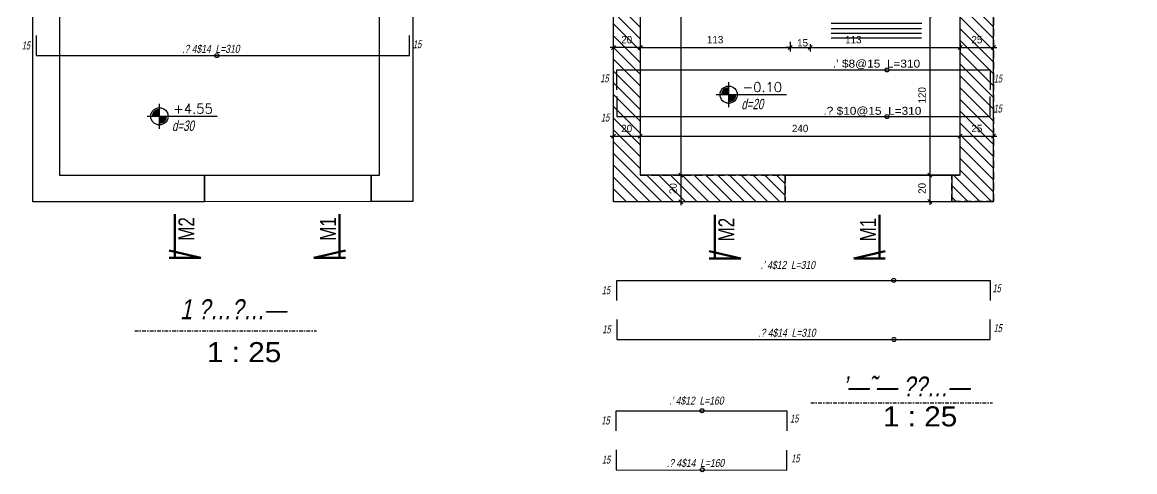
# Model space of a CAD drawing. Header units: inches. Extents: x -5298 to 11252, y 8210 to 22495.
# Drawn here: x 8931 to 9765, y 12291 to 12629 of the extents above; entities that cross this region are included whole.
import ezdxf
from ezdxf.enums import TextEntityAlignment as Align

# ---------------------------------------------------------------- set-up
doc = ezdxf.new("R2010")
doc.units = ezdxf.units.IN
doc.header["$LTSCALE"] = 11
doc.header["$MEASUREMENT"] = 0
doc.linetypes.add('DASHDOT2', pattern=[0.5, 0.25, -0.125, 0, -0.125])
doc.linetypes.add('DASHED2', pattern=[0.375, 0.25, -0.125])
doc.layers.get('Defpoints').update_dxf_attribs({"color": 40})
for name, color, linetype in [('BEAM', 3, 'Continuous'), ('D7', 2, 'Continuous'), ('dim', 3, 'Continuous'), ('dim-50-v', 2, 'Continuous'), ('ENG_beton nifsak', 4, 'Continuous'), ('ENG_beton ole', 3, 'DASHED2'), ('ENG_level', 1, 'DASHDOT2'), ('HATCH', 8, 'Continuous'), ('iron-txt', 3, 'Continuous'), ('IRON6', 6, 'Continuous'), ('TEXT3', 3, 'Continuous'), ('V', 1, 'Continuous')]:
    doc.layers.add(name, color=color, linetype=linetype)
doc.layers.add('W', color=1, linetype='Continuous', lineweight=50)
doc.styles.add('AA', font='hebtxt', dxfattribs={"width": 0.8, "oblique": 8})
doc.styles.add('AD', font='oron')
doc.styles.add('HEBREW', font='hebtxt-weld.shx', dxfattribs={"width": 0.8, "oblique": 12})
doc.styles.add('HEBTXT', font='hebtxt-weld.shx')
doc.styles.add('ROMANS', font='romans')
doc.dimstyles.new('25', dxfattribs={"dimtxt": 5.5, "dimasz": 3, "dimexe": 3, "dimexo": 6, "dimgap": 3, "dimtad": 1, "dimdec": 0, "dimrnd": 0.5, "dimdsep": 46, "dimtxsty": 'HEBTXT', "dimblk1": 'OBLIQUE', "dimblk2": 'OBLIQUE', "dimsah": 1, "dimcen": 1, "dimdle": 2.5, "dimclre": 9, "dimclrt": 3, "dimadec": 0, "dimazin": 0, "dimtfac": 1, "dimtdec": 0, "dimtix": 1, "dimtmove": 2, "dimatfit": 3, "dimldrblk": 'OBLIQUE', "dimfxl": 1, "dimtolj": 1, "dimarcsym": 0})

# ---------------------------------------------------------------- blocks, each defined once
blk = doc.blocks.new('_OBLIQUE')
at = {"color": 0, "linetype": 'ByBlock'}
blk.add_line((-0.5, -0.5), (0.5, 0.5), dxfattribs=at)
blk = doc.blocks.new('*D299')
at = {"layer": 'Defpoints', "color": 0, "linetype": 'Continuous', "transparency": 16777216}
for p in [(9439.6, 12801.87), (9424.79, 12513.86), (9437.74, 12513.86)]:
    blk.add_point(p, dxfattribs=at)
at = {"layer": 'dim-50-v', "color": 9, "linetype": 'Continuous', "lineweight": -2, "transparency": 16777216}
for p, q in [((9433.6, 12801.87), (9421.79, 12801.87)), ((9431.74, 12513.86), (9421.79, 12513.86))]:
    blk.add_line(p, q, dxfattribs=at)
at = {"layer": 'dim-50-v', "color": 0, "linetype": 'Continuous', "lineweight": -2, "transparency": 16777216}
blk.add_line((9424.79, 12804.37), (9424.79, 12511.36), dxfattribs=at)
at = {"layer": 'dim-50-v', "color": 0, "linetype": 'Continuous', "lineweight": -2, "transparency": 16777216, "xscale": 3, "yscale": 3, "zscale": 3}
for p, rotation in [((9424.79, 12801.87), 90), ((9424.79, 12513.86), 270)]:
    blk.add_blockref('_OBLIQUE', p, dxfattribs=dict(at, rotation=rotation))
at = {"layer": 'dim-50-v', "color": 3, "linetype": 'Continuous', "transparency": 16777216, "insert": (9419.04, 12657.87), "char_height": 5.5, "attachment_point": 5, "rotation": 90, "style": 'HEBTXT'}
blk.add_mtext('\\A1;288', dxfattribs=at)
blk = doc.blocks.new('*D302')
at = {"layer": 'Defpoints', "color": 0, "linetype": 'Continuous', "transparency": 16777216}
for p in [(9621.54, 12633.87, 0), (9611.43, 12513.87), (9626.47, 12513.87, 0)]:
    blk.add_point(p, dxfattribs=at)
at = {"layer": 'dim-50-v', "color": 0, "linetype": 'Continuous', "lineweight": -2, "transparency": 16777216}
blk.add_line((9611.43, 12636.37), (9611.43, 12511.37), dxfattribs=at)
at = {"layer": 'dim-50-v', "color": 9, "linetype": 'Continuous', "lineweight": -2, "transparency": 16777216}
for p, q in [((9615.54, 12633.87), (9608.43, 12633.87)), ((9620.47, 12513.87), (9608.43, 12513.87))]:
    blk.add_line(p, q, dxfattribs=at)
at = {"layer": 'dim-50-v', "color": 0, "linetype": 'Continuous', "lineweight": -2, "transparency": 16777216, "xscale": 3, "yscale": 3, "zscale": 3}
for p, rotation in [((9611.43, 12633.87), 90), ((9611.43, 12513.87), 270)]:
    blk.add_blockref('_OBLIQUE', p, dxfattribs=dict(at, rotation=rotation))
at = {"layer": 'dim-50-v', "color": 3, "linetype": 'Continuous', "transparency": 16777216, "insert": (9605.68, 12573.87), "char_height": 5.5, "attachment_point": 5, "rotation": 90, "style": 'HEBTXT'}
blk.add_mtext('\\A1;120', dxfattribs=at)
blk = doc.blocks.new('*D303')
at = {"layer": 'Defpoints', "color": 0, "linetype": 'Continuous', "transparency": 16777216}
for p in [(9394.25, 12543.17), (9394.25, 12542.67), (9374.25, 12533.02)]:
    blk.add_point(p, dxfattribs=at)
at = {"layer": 'dim-50-v', "color": 0, "linetype": 'Continuous', "lineweight": -2, "transparency": 16777216}
blk.add_line((9371.75, 12543.17), (9396.75, 12543.17), dxfattribs=at)
at = {"layer": 'dim-50-v', "color": 9, "linetype": 'Continuous', "lineweight": -2, "transparency": 16777216}
for p, q in [((9374.25, 12539.02), (9374.25, 12546.17)), ((9394.25, 12548.67), (9394.25, 12546.17))]:
    blk.add_line(p, q, dxfattribs=at)
at = {"layer": 'dim-50-v', "color": 0, "linetype": 'Continuous', "lineweight": -2, "transparency": 16777216, "xscale": 3, "yscale": 3, "zscale": 3, "rotation": 180}
blk.add_blockref('_OBLIQUE', (9374.25, 12543.17), dxfattribs=at)
at = {"layer": 'dim-50-v', "color": 0, "linetype": 'Continuous', "lineweight": -2, "transparency": 16777216, "xscale": 3, "yscale": 3, "zscale": 3}
blk.add_blockref('_OBLIQUE', (9394.25, 12543.17), dxfattribs=at)
at = {"layer": 'dim-50-v', "color": 3, "linetype": 'Continuous', "transparency": 16777216, "insert": (9384.25, 12548.92), "char_height": 5.5, "attachment_point": 5, "style": 'HEBTXT'}
blk.add_mtext('\\A1;20', dxfattribs=at)
blk = doc.blocks.new('*D304')
at = {"layer": 'Defpoints', "color": 0, "linetype": 'Continuous', "transparency": 16777216}
for p in [(9634.25, 12543.17), (9394.25, 12542.67), (9634.25, 12537.43)]:
    blk.add_point(p, dxfattribs=at)
at = {"layer": 'dim-50-v', "color": 0, "linetype": 'Continuous', "lineweight": -2, "transparency": 16777216}
blk.add_line((9391.75, 12543.17), (9636.75, 12543.17), dxfattribs=at)
at = {"layer": 'dim-50-v', "color": 9, "linetype": 'Continuous', "lineweight": -2, "transparency": 16777216}
for p, q in [((9394.25, 12548.67), (9394.25, 12546.17)), ((9634.25, 12543.43), (9634.25, 12546.17))]:
    blk.add_line(p, q, dxfattribs=at)
at = {"layer": 'dim-50-v', "color": 0, "linetype": 'Continuous', "lineweight": -2, "transparency": 16777216, "xscale": 3, "yscale": 3, "zscale": 3, "rotation": 180}
blk.add_blockref('_OBLIQUE', (9394.25, 12543.17), dxfattribs=at)
at = {"layer": 'dim-50-v', "color": 0, "linetype": 'Continuous', "lineweight": -2, "transparency": 16777216, "xscale": 3, "yscale": 3, "zscale": 3}
blk.add_blockref('_OBLIQUE', (9634.25, 12543.17), dxfattribs=at)
at = {"layer": 'dim-50-v', "color": 3, "linetype": 'Continuous', "transparency": 16777216, "insert": (9514.25, 12548.92), "char_height": 5.5, "attachment_point": 5, "style": 'HEBTXT'}
blk.add_mtext('\\A1;240', dxfattribs=at)
blk = doc.blocks.new('*D305')
at = {"layer": 'Defpoints', "color": 0, "linetype": 'Continuous', "transparency": 16777216}
for p in [(9659.25, 12543.17), (9634.25, 12532.39, 0), (9659.25, 12532.39, 0)]:
    blk.add_point(p, dxfattribs=at)
at = {"layer": 'dim-50-v', "color": 0, "linetype": 'Continuous', "lineweight": -2, "transparency": 16777216}
blk.add_line((9631.75, 12543.17), (9661.75, 12543.17), dxfattribs=at)
at = {"layer": 'dim-50-v', "color": 9, "linetype": 'Continuous', "lineweight": -2, "transparency": 16777216}
for p, q in [((9634.25, 12538.39), (9634.25, 12546.17)), ((9659.25, 12538.39), (9659.25, 12546.17))]:
    blk.add_line(p, q, dxfattribs=at)
at = {"layer": 'dim-50-v', "color": 0, "linetype": 'Continuous', "lineweight": -2, "transparency": 16777216, "xscale": 3, "yscale": 3, "zscale": 3, "rotation": 180}
blk.add_blockref('_OBLIQUE', (9634.25, 12543.17), dxfattribs=at)
at = {"layer": 'dim-50-v', "color": 0, "linetype": 'Continuous', "lineweight": -2, "transparency": 16777216, "xscale": 3, "yscale": 3, "zscale": 3}
blk.add_blockref('_OBLIQUE', (9659.25, 12543.17), dxfattribs=at)
at = {"layer": 'dim-50-v', "color": 3, "linetype": 'Continuous', "transparency": 16777216, "insert": (9646.75, 12548.92), "char_height": 5.5, "attachment_point": 5, "style": 'HEBTXT'}
blk.add_mtext('\\A1;25', dxfattribs=at)
blk = doc.blocks.new('*D309')
at = {"layer": 'Defpoints', "color": 0, "linetype": 'Continuous', "transparency": 16777216}
for p in [(9394.27, 12618.06), (9506.77, 12619.89, 0), (9506.77, 12609.78)]:
    blk.add_point(p, dxfattribs=at)
at = {"layer": 'dim-50-v', "color": 0, "linetype": 'Continuous', "lineweight": -2, "transparency": 16777216}
blk.add_line((9391.77, 12609.78), (9509.27, 12609.78), dxfattribs=at)
at = {"layer": 'dim-50-v', "color": 9, "linetype": 'Continuous', "lineweight": -2, "transparency": 16777216}
for p, q in [((9394.27, 12612.06), (9394.27, 12606.78)), ((9506.77, 12613.89), (9506.77, 12606.78))]:
    blk.add_line(p, q, dxfattribs=at)
at = {"layer": 'dim-50-v', "color": 0, "linetype": 'Continuous', "lineweight": -2, "transparency": 16777216, "xscale": 3, "yscale": 3, "zscale": 3, "rotation": 180}
blk.add_blockref('_OBLIQUE', (9394.27, 12609.78), dxfattribs=at)
at = {"layer": 'dim-50-v', "color": 0, "linetype": 'Continuous', "lineweight": -2, "transparency": 16777216, "xscale": 3, "yscale": 3, "zscale": 3}
blk.add_blockref('_OBLIQUE', (9506.77, 12609.78), dxfattribs=at)
at = {"layer": 'dim-50-v', "color": 3, "linetype": 'Continuous', "transparency": 16777216, "insert": (9450.52, 12615.53), "char_height": 5.5, "attachment_point": 5, "style": 'HEBTXT'}
blk.add_mtext('\\A1;113', dxfattribs=at)
blk = doc.blocks.new('*D310')
at = {"layer": 'Defpoints', "color": 0, "linetype": 'Continuous', "transparency": 16777216}
for p in [(9506.77, 12613.85, 0), (9521.77, 12613.07, 0), (9521.77, 12609.78)]:
    blk.add_point(p, dxfattribs=at)
at = {"layer": 'dim-50-v', "color": 0, "linetype": 'Continuous', "lineweight": -2, "transparency": 16777216}
for p, q in [((9506.77, 12609.78), (9503.77, 12609.78)), ((9506.77, 12609.78), (9521.77, 12609.78)), ((9521.77, 12609.78), (9524.77, 12609.78))]:
    blk.add_line(p, q, dxfattribs=at)
at = {"layer": 'dim-50-v', "color": 9, "linetype": 'Continuous', "lineweight": -2, "transparency": 16777216}
for p, q in [((9506.77, 12607.85), (9506.77, 12606.78)), ((9521.77, 12607.07), (9521.77, 12606.78))]:
    blk.add_line(p, q, dxfattribs=at)
at = {"layer": 'dim-50-v', "color": 0, "linetype": 'Continuous', "lineweight": -2, "transparency": 16777216, "xscale": 3, "yscale": 3, "zscale": 3}
blk.add_blockref('_OBLIQUE', (9506.77, 12609.78), dxfattribs=at)
at = {"layer": 'dim-50-v', "color": 0, "linetype": 'Continuous', "lineweight": -2, "transparency": 16777216, "xscale": 3, "yscale": 3, "zscale": 3, "rotation": 180}
blk.add_blockref('_OBLIQUE', (9521.77, 12609.78), dxfattribs=at)
at = {"layer": 'dim-50-v', "color": 3, "linetype": 'Continuous', "transparency": 16777216, "insert": (9516.09, 12613.19), "char_height": 5.5, "attachment_point": 5, "style": 'HEBTXT'}
blk.add_mtext('\\A1;15', dxfattribs=at)
blk = doc.blocks.new('*D311')
at = {"layer": 'Defpoints', "color": 0, "linetype": 'Continuous', "transparency": 16777216}
for p in [(9521.77, 12618.09, 0), (9634.27, 12619.01, 0), (9634.27, 12609.78)]:
    blk.add_point(p, dxfattribs=at)
at = {"layer": 'dim-50-v', "color": 0, "linetype": 'Continuous', "lineweight": -2, "transparency": 16777216}
blk.add_line((9519.27, 12609.78), (9636.77, 12609.78), dxfattribs=at)
at = {"layer": 'dim-50-v', "color": 9, "linetype": 'Continuous', "lineweight": -2, "transparency": 16777216}
for p, q in [((9521.77, 12612.09), (9521.77, 12606.78)), ((9634.27, 12613.01), (9634.27, 12606.78))]:
    blk.add_line(p, q, dxfattribs=at)
at = {"layer": 'dim-50-v', "color": 0, "linetype": 'Continuous', "lineweight": -2, "transparency": 16777216, "xscale": 3, "yscale": 3, "zscale": 3, "rotation": 180}
blk.add_blockref('_OBLIQUE', (9521.77, 12609.78), dxfattribs=at)
at = {"layer": 'dim-50-v', "color": 0, "linetype": 'Continuous', "lineweight": -2, "transparency": 16777216, "xscale": 3, "yscale": 3, "zscale": 3}
blk.add_blockref('_OBLIQUE', (9634.27, 12609.78), dxfattribs=at)
at = {"layer": 'dim-50-v', "color": 3, "linetype": 'Continuous', "transparency": 16777216, "insert": (9554.14, 12615.53), "char_height": 5.5, "attachment_point": 5, "style": 'HEBTXT'}
blk.add_mtext('\\A1;113', dxfattribs=at)
blk = doc.blocks.new('*D275')
at = {"layer": 'Defpoints', "color": 0, "linetype": 'Continuous', "transparency": 16777216}
for p in [(9626.47, 12513.87, 0), (9611.43, 12494.14), (9614.21, 12494.14, 0)]:
    blk.add_point(p, dxfattribs=at)
at = {"layer": 'dim-50-v', "color": 9, "linetype": 'Continuous', "lineweight": -2, "transparency": 16777216}
for p, q in [((9620.47, 12513.87), (9608.43, 12513.87)), ((9608.21, 12494.14), (9608.43, 12494.14))]:
    blk.add_line(p, q, dxfattribs=at)
at = {"layer": 'dim-50-v', "color": 0, "linetype": 'Continuous', "lineweight": -2, "transparency": 16777216}
blk.add_line((9611.43, 12516.37), (9611.43, 12491.64), dxfattribs=at)
at = {"layer": 'dim-50-v', "color": 0, "linetype": 'Continuous', "lineweight": -2, "transparency": 16777216, "xscale": 3, "yscale": 3, "zscale": 3}
for p, rotation in [((9611.43, 12513.87), 90), ((9611.43, 12494.14), 270)]:
    blk.add_blockref('_OBLIQUE', p, dxfattribs=dict(at, rotation=rotation))
at = {"layer": 'dim-50-v', "color": 3, "linetype": 'Continuous', "transparency": 16777216, "insert": (9605.68, 12504.01), "char_height": 5.5, "attachment_point": 5, "rotation": 90, "style": 'HEBTXT'}
blk.add_mtext('\\A1;20', dxfattribs=at)
blk = doc.blocks.new('*D277')
at = {"layer": 'Defpoints', "color": 0, "linetype": 'Continuous', "transparency": 16777216}
for p in [(9437.74, 12513.86), (9422.3, 12493.86, 0), (9424.79, 12493.86)]:
    blk.add_point(p, dxfattribs=at)
at = {"layer": 'dim-50-v', "color": 9, "linetype": 'Continuous', "lineweight": -2, "transparency": 16777216}
for p, q in [((9431.74, 12513.86), (9421.79, 12513.86)), ((9428.3, 12493.86), (9427.79, 12493.86))]:
    blk.add_line(p, q, dxfattribs=at)
at = {"layer": 'dim-50-v', "color": 0, "linetype": 'Continuous', "lineweight": -2, "transparency": 16777216}
blk.add_line((9424.79, 12516.36), (9424.79, 12491.36), dxfattribs=at)
at = {"layer": 'dim-50-v', "color": 0, "linetype": 'Continuous', "lineweight": -2, "transparency": 16777216, "xscale": 3, "yscale": 3, "zscale": 3}
for p, rotation in [((9424.79, 12513.86), 90), ((9424.79, 12493.86), 270)]:
    blk.add_blockref('_OBLIQUE', p, dxfattribs=dict(at, rotation=rotation))
at = {"layer": 'dim-50-v', "color": 3, "linetype": 'Continuous', "transparency": 16777216, "insert": (9419.04, 12503.86), "char_height": 5.5, "attachment_point": 5, "rotation": 90, "style": 'HEBTXT'}
blk.add_mtext('\\A1;20', dxfattribs=at)
blk = doc.blocks.new('*D278')
at = {"layer": 'Defpoints', "color": 0, "linetype": 'Continuous', "transparency": 16777216}
for p in [(9634.27, 12619.01, 0), (9659.27, 12610.83, 0), (9659.27, 12609.78)]:
    blk.add_point(p, dxfattribs=at)
at = {"layer": 'dim-50-v', "color": 0, "linetype": 'Continuous', "lineweight": -2, "transparency": 16777216}
blk.add_line((9631.77, 12609.78), (9661.77, 12609.78), dxfattribs=at)
at = {"layer": 'dim-50-v', "color": 9, "linetype": 'Continuous', "lineweight": -2, "transparency": 16777216}
for p, q in [((9634.27, 12613.01), (9634.27, 12606.78)), ((9659.27, 12604.83), (9659.27, 12606.78))]:
    blk.add_line(p, q, dxfattribs=at)
at = {"layer": 'dim-50-v', "color": 0, "linetype": 'Continuous', "lineweight": -2, "transparency": 16777216, "xscale": 3, "yscale": 3, "zscale": 3, "rotation": 180}
blk.add_blockref('_OBLIQUE', (9634.27, 12609.78), dxfattribs=at)
at = {"layer": 'dim-50-v', "color": 0, "linetype": 'Continuous', "lineweight": -2, "transparency": 16777216, "xscale": 3, "yscale": 3, "zscale": 3}
blk.add_blockref('_OBLIQUE', (9659.27, 12609.78), dxfattribs=at)
at = {"layer": 'dim-50-v', "color": 3, "linetype": 'Continuous', "transparency": 16777216, "insert": (9646.77, 12615.53), "char_height": 5.5, "attachment_point": 5, "style": 'HEBTXT'}
blk.add_mtext('\\A1;25', dxfattribs=at)
blk = doc.blocks.new('*D296')
at = {"layer": 'Defpoints', "color": 0, "linetype": 'Continuous', "transparency": 16777216}
for p in [(9394.27, 12618.06, 0), (9374.27, 12610.16, 0), (9374.27, 12609.78)]:
    blk.add_point(p, dxfattribs=at)
at = {"layer": 'dim-50-v', "color": 0, "linetype": 'Continuous', "lineweight": -2, "transparency": 16777216}
blk.add_line((9396.77, 12609.78), (9371.77, 12609.78), dxfattribs=at)
at = {"layer": 'dim-50-v', "color": 9, "linetype": 'Continuous', "lineweight": -2, "transparency": 16777216}
for p, q in [((9394.27, 12612.06), (9394.27, 12606.78)), ((9374.27, 12604.16), (9374.27, 12606.78))]:
    blk.add_line(p, q, dxfattribs=at)
at = {"layer": 'dim-50-v', "color": 0, "linetype": 'Continuous', "lineweight": -2, "transparency": 16777216, "xscale": 3, "yscale": 3, "zscale": 3, "rotation": 180}
blk.add_blockref('_OBLIQUE', (9374.27, 12609.78), dxfattribs=at)
at = {"layer": 'dim-50-v', "color": 0, "linetype": 'Continuous', "lineweight": -2, "transparency": 16777216, "xscale": 3, "yscale": 3, "zscale": 3}
blk.add_blockref('_OBLIQUE', (9394.27, 12609.78), dxfattribs=at)
at = {"layer": 'dim-50-v', "color": 3, "linetype": 'Continuous', "transparency": 16777216, "insert": (9384.27, 12615.53), "char_height": 5.5, "attachment_point": 5, "style": 'HEBTXT'}
blk.add_mtext('\\A1;20', dxfattribs=at)
blk = doc.blocks.new('jhgfr')
at = {"layer": 'ENG_beton nifsak', "ltscale": 5}
for p, q in [((8600.8, 12537.65, 0), (8600.81, 13247.54, 0)), ((8885.81, 13247.54, 0), (8600.81, 13247.54, 0)), ((8885.75, 12537.65, 0), (8885.81, 13247.54, 0)), ((8860.8, 12557.65, 0), (8620.8, 12557.66, 0)), ((8885.75, 12537.65, 0), (8600.8, 12537.66, 0))]:
    blk.add_line(p, q, dxfattribs=at)
at = {"layer": 'ENG_beton nifsak', "ltscale": 5, "extrusion": (-4.90799e-09, 1.6471e-17, 1), "elevation": 0}
blk.add_lwpolyline([(8860.8, 12557.65), (8860.81, 13227.54), (8620.81, 13227.54), (8620.8, 12557.66)], dxfattribs=at)
blk = doc.blocks.new('udgc')
at = {"layer": 'BEAM', "color": 2, "linetype": 'Continuous', "elevation": 0}
blk.add_lwpolyline([(10241.68, 11763.12), (10366.68, 11763.12), (10366.68, 11743.4), (10241.68, 11743.12)], close=True, dxfattribs=at)
at = {"layer": 'ENG_beton nifsak', "ltscale": 5, "elevation": 0}
for points in [[(10241.68, 11763.13), (10241.68, 11743.12), (10112.92, 11743.12), (10112.89, 12453.13), (10403.4, 12452.88), (10403.17, 12208.17), (10489.24, 12208.17)], [(10397.91, 12178.17), (10397.92, 11743.42), (10366.68, 11743.4), (10366.68, 11763.12), (10372.92, 11763.13), (10372.9, 12423.14), (10132.9, 12423.14), (10132.9, 11763.13), (10241.68, 11763.13)], [(10397.91, 12178.17), (10488.95, 12178.17)]]:
    blk.add_lwpolyline(points, dxfattribs=at)
at = {"layer": 'V', "linetype": 'Continuous', "elevation": 0}
blk.add_lwpolyline([(10489.24, 12227.8), (10489.24, 12199.1), (10472.37, 12190.52), (10503.74, 12185.78), (10488.95, 12180.46), (10488.95, 12152.64)], dxfattribs=at)
blk = doc.blocks.new('PL')
at = {"linetype": 'ByBlock'}
for p, q in [((0, -0.258), (0, 0.258)), ((-0.258, 0), (1.204, 0))]:
    blk.add_line(p, q, dxfattribs=at)
at = {"color": 4, "const_width": 0.14}
for points in [[(-0.014, 0.084, 0.414214), (-0.084, 0.014, 1)], [(0.014, -0.084, 0.414214), (0.084, -0.014, 1)]]:
    blk.add_lwpolyline(points, format="xyb", dxfattribs=at)
at = {"linetype": 'ByBlock'}
blk.add_circle((0, 0), 0.179, dxfattribs=at)
at = {"style": 'ROMANS'}
blk.add_attdef('LEVEL', text='', height=0.2, dxfattribs=at).set_placement((0.698, 0.157), align=Align.MIDDLE)

msp = doc.modelspace()

# ---------------------------------------------------------------- hatches: boundary and pattern name
at = {"layer": 'HATCH', "linetype": 'Continuous', "transparency": 33554687}
h = msp.add_hatch(dxfattribs=at)
h.set_pattern_fill('ANSI31', color=256, scale=50, angle=270)
h.set_pattern_definition([(315, (1823.91, -2582.264), (4.4194174, 4.4194174), [])])
h.paths.add_polyline_path([(9659.26, 12928.91), (9750.3, 12928.91), (9750.3, 12931.2), (9765.1, 12936.52), (9733.72, 12941.26), (9750.59, 12949.84), (9750.59, 12958.91), (9664.52, 12958.91), (9664.75, 13203.61), (9374.25, 13203.87), (9374.27, 12493.86), (9503.04, 12493.86), (9503.04, 12513.86), (9394.25, 12513.86), (9394.25, 13173.87), (9634.25, 13173.88), (9634.26, 12913.88), (9634.26, 12913.88), (9634.26, 12913.88), (9634.26, 12913.88), (9634.26, 12885.88), (9634.27, 12885.88), (9634.27, 12885.88), (9634.26, 12885.88), (9634.27, 12513.87), (9628.04, 12513.86), (9628.04, 12494.14), (9659.27, 12494.16)])

# ---------------------------------------------------------------- linework, layer by layer
at = {"layer": 'BEAM', "color": 2, "linetype": 'Continuous'}
msp.add_lwpolyline([(9503.04, 12513.86), (9628.04, 12513.86), (9628.04, 12494.14), (9503.04, 12493.86)], close=True, dxfattribs=at)
at = {"layer": 'dim', "elevation": 0}
for points in [[(9076.94, 12812.69, 0, 2.5, 0), (9076.87, 12801.88, 0, 0, 0), (9076.87, 12603.63, 0, 0, 0)], [(9440.75, 12788.2, 0, 2.5, 0), (9440.74, 12773.71, 0, 0, 0), (9440.87, 12292.93, 0, 0, 0)], [(9579.38, 12633.88, 0, 2.5, 0), (9579.37, 12625.78, 0, 0, 0), (9579.37, 12561.33, 0, 0, 0)], [(9579.38, 12514.16, 0, 2.5, 0), (9579.38, 12526.76, 0, 0, 0), (9579.37, 12625.78, 0, 0, 0)], [(9584.44, 12616.69, 0, 2.5, 0), (9584.48, 12604.73, 0, 0, 0), (9584.44, 12390.66, 0, 0, 0)]]:
    msp.add_lwpolyline(points, format="xyseb", dxfattribs=at)
at = {"layer": 'dim'}
for points in [[(9144.1, 12513.86, 0, 2.5, 0), (9144.1, 12525.39, 0, 0, 0), (9144.1, 12782.81, 0, 0, 0)], [(9455.18, 12628.88, 0, 2.5, 0), (9455.18, 12641.48, 0, 0, 0), (9455.18, 12749.18, 0, 0, 0)]]:
    msp.add_lwpolyline(points, format="xyseb", dxfattribs=at)
for centre in [(9076.99, 12603.63, 0), (9579.4, 12592.9, 0), (9579.4, 12557.88, 0), (9584.44, 12434.99, 0), (9584.57, 12390.66, 0), (9440.74, 12337.26, 0), (9440.87, 12292.93, 0)]:
    msp.add_circle(centre, 1.5, dxfattribs=at)
at = {"layer": 'ENG_beton ole', "ltscale": 2}
for points in [[(9503.04, 12513.86), (9503.04, 12493.86), (9374.27, 12493.86), (9374.25, 13203.87), (9664.75, 13203.61), (9664.52, 12958.91), (9750.59, 12958.91)], [(9659.26, 12928.91), (9659.27, 12494.16), (9628.04, 12494.14), (9628.04, 12513.86), (9634.27, 12513.87), (9634.25, 13173.88), (9394.25, 13173.87), (9394.25, 12513.86), (9503.04, 12513.86)]]:
    msp.add_lwpolyline(points, dxfattribs=at)
at = {"layer": 'ENG_level', "color": 1}
for p, q in [((9015.48, 12397.11, 0), (9151.74, 12397.11, 0)), ((9522.23, 12343.16, 0), (9658.49, 12343.16, 0))]:
    msp.add_line(p, q, dxfattribs=at)
at = {"layer": 'IRON6'}
for p, q in [((9605.53, 12627.59, 0), (9537.61, 12627.59, 0)), ((9605.26, 12623.77, 0), (9537.45, 12623.77, 0)), ((9605.26, 12620.14, 0), (9537.45, 12620.14, 0)), ((9605.26, 12616.69, 0), (9537.45, 12616.69, 0))]:
    msp.add_line(p, q, dxfattribs=at)
at = {"layer": 'IRON6', "elevation": 0}
for points in [[(8941.49, 12618.63), (8941.49, 12603.63), (9221.49, 12603.63), (9221.49, 12618.63)], [(9376.77, 12578.07), (9376.77, 12593.07), (9656.77, 12593.07), (9656.76, 12578.07)], [(9376.77, 12573.05), (9376.77, 12558.05), (9656.77, 12558.05), (9656.77, 12573.05)], [(9376.77, 12419.99), (9376.77, 12434.99), (9656.78, 12434.99), (9656.77, 12419.99)], [(9376.77, 12405.66), (9376.77, 12390.66), (9656.77, 12390.66), (9656.77, 12405.66)], [(9376.45, 12322.26), (9376.45, 12337.26), (9504.26, 12337.26), (9504.26, 12322.26)], [(9376.45, 12307.93), (9376.45, 12292.93), (9504.26, 12292.55), (9504.26, 12307.55)]]:
    msp.add_lwpolyline(points, dxfattribs=at)
at = {"layer": 'W'}
for p, q in [((9045.61, 12484.8, 0), (9045.61, 12451.92, 0)), ((9168.97, 12484.8, 0), (9168.97, 12451.92, 0)), ((9450.39, 12484.28, 0), (9450.39, 12451.39, 0)), ((9573.75, 12484.28, 0), (9573.75, 12451.39, 0)), ((9064.91, 12451.92, 0), (9041.24, 12457.51, 0)), ((9041.24, 12451.92, 0), (9064.91, 12451.92, 0)), ((9149.67, 12451.92, 0), (9173.34, 12457.51, 0)), ((9173.34, 12451.92, 0), (9149.67, 12451.92, 0)), ((9469.69, 12451.39, 0), (9446.02, 12456.99, 0)), ((9446.02, 12451.39, 0), (9469.69, 12451.39, 0)), ((9554.45, 12451.39, 0), (9578.12, 12456.99, 0)), ((9578.12, 12451.39, 0), (9554.45, 12451.39, 0))]:
    msp.add_line(p, q, dxfattribs=at)

# ---------------------------------------------------------------- block references
at = {"layer": 'BEAM', "linetype": 'Continuous'}
for name, p in [('udgc', (-1173.92, 750.74, 0)), ('jhgfr', (773.45, -43.79, 0))]:
    msp.add_blockref(name, p, dxfattribs=at)
at = {"layer": 'D7', "xscale": 36, "yscale": 36, "zscale": 36}
for p, values in [((9460.71, 12574.34, 0), {'LEVEL': '-0.10'}), ((9033.95, 12558.09), {'LEVEL': '+4.55'})]:
    msp.add_blockref('PL', p, dxfattribs=at).add_auto_attribs(values)

# ---------------------------------------------------------------- texts
at = {"layer": 'ENG_level', "style": 'HEBREW', "oblique": 12, "width": 0.8}
for s, p in [('1 \x9a…\x8e…—', (9128.79, 12405.89, 0)), ('’—˜— \x9a\x8e…—', (9641.08, 12347.91, 0))]:
    msp.add_text(s, height=15, dxfattribs=at).set_placement(p, align=Align.RIGHT)
at = {"layer": 'ENG_level', "color": 1, "style": 'HEBTXT', "width": 1.11}
for p in [(9097.45, 12381.2, 0), (9604.19, 12333, 0)]:
    msp.add_text('1 : 25', height=15, rotation=360, dxfattribs=at).set_placement(p, align=Align.MIDDLE)
at = {"layer": 'iron-txt', "style": 'HEBTXT', "width": 1.11}
for s, p in [('.’ $8@15  L=310', (9571.46, 12597.24, 0)), ('.%%154 $10@15  L=310', (9568.43, 12561.83, 0))]:
    msp.add_text(s, height=5.9765, dxfattribs=at).set_placement(p, align=Align.MIDDLE)
at = {"layer": 'TEXT3', "style": 'AA', "oblique": 12, "width": 0.7}
for s, height, p in [('15', 6, (8930.7, 12608.23, 0)), ('15', 6, (9223.99, 12609.18, 0)), ('15', 6, (9364.46, 12583.55, 0)), ('15', 6, (9659.36, 12583.45, 0)), ('d=20', 7.8, (9470.25, 12563.37, 0)), ('15', 6, (9364.93, 12554.16, 0)), ('15', 6, (9659.27, 12560.93, 0)), ('d=30', 7.8, (9043.48, 12547.12)), ('15', 6, (9365.51, 12424.65, 0)), ('15', 6, (9658.45, 12426.08, 0)), ('15', 6, (9365.98, 12395.26, 0)), ('15', 6, (9659.27, 12396.21, 0)), ('15', 6, (9365.19, 12326.92)), ('15', 6, (9506.71, 12328.35, 0)), ('15', 6, (9365.66, 12297.53)), ('15', 6, (9507.53, 12298.48, 0))]:
    msp.add_text(s, height=height, dxfattribs=at).set_placement(p)
at = {"layer": 'TEXT3', "style": 'HEBREW', "oblique": 12, "width": 0.8}
for s, p in [('.%%154 4$14  L=310', (9072.51, 12608.62, 0)), ('.’ 4$12  L=310', (9504.95, 12446.47, 0)), ('.%%154 4$14  L=310', (9504.37, 12395.65, 0)), ('.’ 4$12  L=160', (9436.43, 12344.72, 0)), ('.%%154 4$14  L=160', (9435.84, 12297.92, 0))]:
    msp.add_text(s, height=6, rotation=0.04545, dxfattribs=at).set_placement(p, align=Align.MIDDLE)
at = {"layer": 'W', "style": 'AD', "width": 0.8}
for s, p in [('M2', (9060.15, 12464.68, 0)), ('M1', (9166.38, 12464.68, 0)), ('M2', (9464.93, 12464.16, 0)), ('M1', (9571.16, 12464.16, 0))]:
    msp.add_text(s, height=11.953, rotation=90, dxfattribs=at).set_placement(p)

# ---------------------------------------------------------------- dimensions: what is measured, and where the dimension line sits
at = {"layer": 'dim-50-v', "linetype": 'Continuous'}
for base, p1, p2, picture, middle in [((9424.79, 12513.86, 0), (9439.6, 12801.87, 0), (9437.74, 12513.86, 0), '*D299', (9419.04, 12657.87, 0)), ((9611.43, 12513.87, 0), (9621.54, 12633.87, 0), (9626.47, 12513.87, 0), '*D302', (9605.68, 12573.87, 0)), ((9424.79, 12493.86, 0), (9437.74, 12513.86, 0), (9422.3, 12493.86), '*D277', (9419.04, 12503.86, 0)), ((9611.43, 12494.14), (9626.47, 12513.87, 0), (9614.21, 12494.14, 0), '*D275', (9605.68, 12504.01))]:
    dim = msp.add_linear_dim(base=base, p1=p1, p2=p2, angle=90, dimstyle='25', dxfattribs=at)
    dim.commit()
    dim.dimension.update_dxf_attribs({"geometry": picture, "text_midpoint": middle})
for base, p1, p2, picture, middle in [((9374.27, 12609.78, 0), (9394.27, 12618.06), (9374.27, 12610.16), '*D296', (9384.27, 12615.53, 0)), ((9506.7672, 12609.7789), (9394.2673, 12618.057), (9506.7672, 12619.8874, 0), '*D309', (9450.5173, 12615.5289)), ((9659.27, 12609.78, 0), (9634.27, 12619.01, 0), (9659.27, 12610.83), '*D278', (9646.77, 12615.53, 0)), ((9394.25, 12543.17), (9374.25, 12533.02), (9394.25, 12542.67), '*D303', (9384.25, 12548.92)), ((9634.25, 12543.17), (9394.25, 12542.67), (9634.25, 12537.43), '*D304', (9514.25, 12548.92)), ((9659.25, 12543.17), (9634.25, 12532.39, 0), (9659.25, 12532.39, 0), '*D305', (9646.75, 12548.92))]:
    dim = msp.add_linear_dim(base=base, p1=p1, p2=p2, dimstyle='25', dxfattribs=at)
    dim.commit()
    dim.dimension.update_dxf_attribs({"geometry": picture, "text_midpoint": middle})
for base, p1, p2, picture, middle in [((9634.26721372, 12609.77890852), (9521.76721359, 12618.08978858, 0), (9634.26721372, 12619.01420393, 0), '*D311', (9554.14468121, 12615.52890852)), ((9521.77, 12609.78), (9506.77, 12613.85, 0), (9521.77, 12613.07, 0), '*D310', (9516.09, 12613.19))]:
    dim = msp.add_linear_dim(base=base, p1=p1, p2=p2, dimstyle='25', dxfattribs=at)
    dim.commit()
    dim.dimension.update_dxf_attribs({"geometry": picture, "text_midpoint": middle, "dimtype": 160})

doc.saveas('drawing.dxf')
